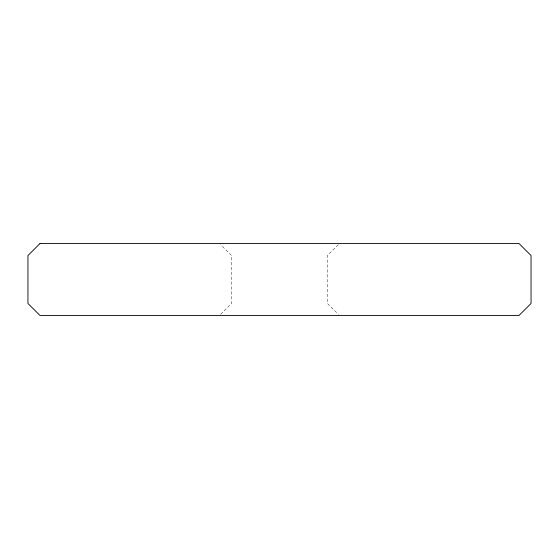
<?xml version="1.0" encoding="UTF-8"?>
<svg xmlns="http://www.w3.org/2000/svg" width="559" height="559" viewBox="0 0 559 559"><rect width="100%" height="100%" fill="white"/><g stroke="black" fill="none" stroke-linecap="round" stroke-linejoin="round"><path stroke-width="0.42" stroke-dasharray="2.79 2.1" d="M220.714 314.235L231.587 303.46L231.587 255.54L220.714 244.765M338.286 244.765L327.413 255.54L327.413 303.46L338.286 314.235"/><path stroke-width="0.84" d="M39.955 243.563L27.95 255.54L27.95 303.46L39.955 315.437L519.045 315.437L531.05 303.46L531.05 255.54L519.045 243.563L39.955 243.563"/></g></svg>
